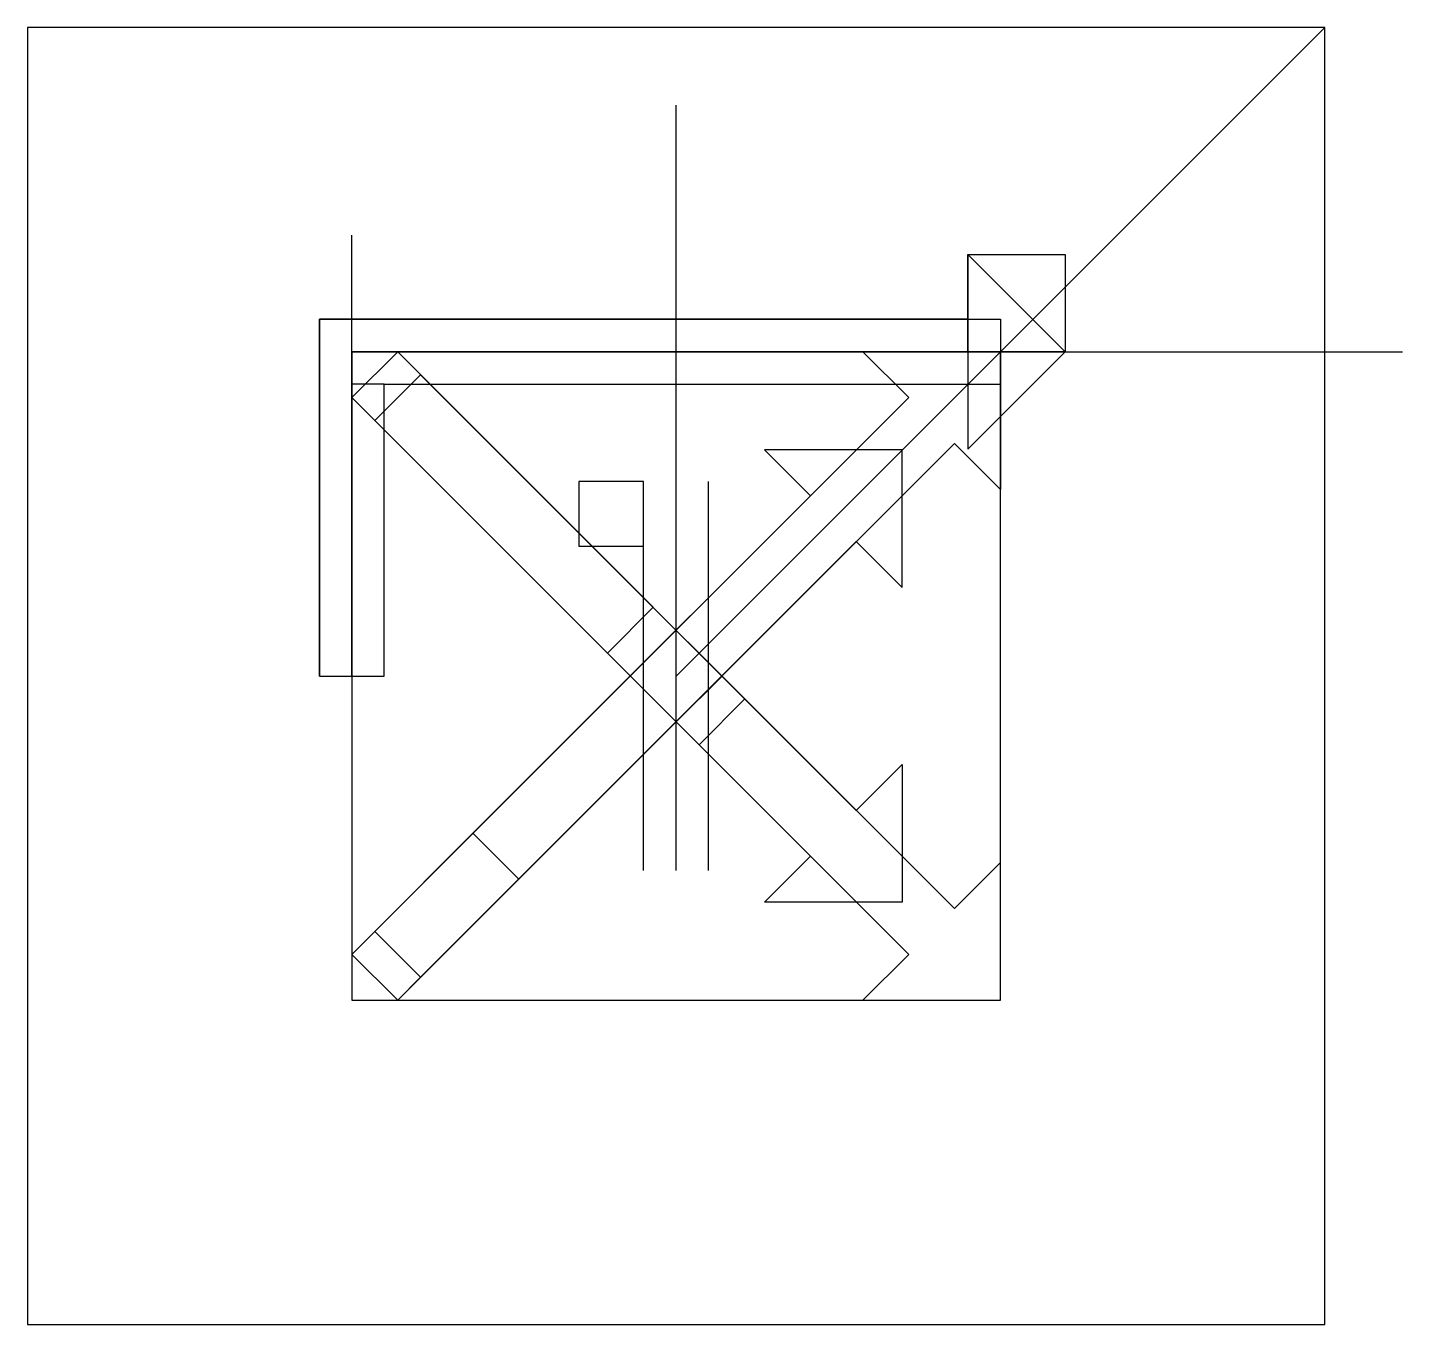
# Model space of a CAD drawing. Extents: x 0 to 1060, y 0 to 1000.
import ezdxf

# ---------------------------------------------------------------- set-up
doc = ezdxf.new("R2010")
doc.units = 0
doc.layers.get('0').update_dxf_attribs({"linetype": 'CONTINUOUS'})
doc.layers.add('MAIN', color=7, linetype='CONTINUOUS')

msp = doc.modelspace()

# ---------------------------------------------------------------- linework, layer by layer
for p, q in [((500, 500), (1000, 1000)), ((500, 500), (500, 940)), ((475, 350), (475, 650)), ((500, 350), (500, 650)), ((525, 350), (525, 650)), ((482.3, 553), (447, 517.7)), ((500, 464.6), (535.4, 500)), ((517.7, 447), (553, 482.3)), ((343.4, 378.8), (267.7, 303)), ((378.8, 343.4), (303, 267.7)), ((267.7, 303), (250, 285.4)), ((303, 267.7), (285.4, 250))]:
    msp.add_line(p, q)
for points in [[(250, 725), (250, 840)], [(725, 775), (225, 775), (225, 500), (275, 500), (275, 725), (725, 725), (725, 675), (800, 750), (725, 825), (725, 775)], [(725, 775), (725, 825), (800, 750)], [(225, 500), (225, 775), (750, 775)], [(725, 775), (725, 725)], [(750, 775), (750, 725)], [(250, 500), (250, 750), (750, 750)], [(487.5, 750), (699, 750)], [(725, 725), (725, 675), (800, 750)], [(725, 750), (1060, 750)], [(303, 732.3), (267.7, 697), (679.3, 285.4), (643.9, 250), (750, 250), (750, 356.1), (714.6, 320.7), (303, 732.3)], [(275, 725), (250, 725)], [(275, 500), (275, 725), (750, 725)]]:
    msp.add_lwpolyline(points)
for points in [[(800, 750), (725, 750), (725, 825), (800, 825)], [(250, 250), (750, 250), (750, 750), (250, 750)], [(378.8, 343.4), (714.6, 679.3), (750, 643.9), (750, 750), (643.9, 750), (679.3, 714.6), (343.4, 378.8)], [(303, 732.3), (638.9, 396.4), (674.3, 431.8), (674.3, 325.7), (568.2, 325.7), (603.6, 361.1), (267.7, 697)], [(303, 267.7), (638.9, 603.6), (674.3, 568.2), (674.3, 674.3), (568.2, 674.3), (603.6, 638.9), (267.7, 303)], [(475, 650), (425, 650), (425, 600), (475, 600)]]:
    msp.add_lwpolyline(points, close=True)
at = {"layer": 'MAIN'}
msp.add_lwpolyline([(0, 0), (1000, 0), (1000, 1000), (0, 1000)], close=True, dxfattribs=at)
for points in [[(285.4, 250), (250, 285.4), (679.3, 714.6), (643.9, 750), (750, 750), (750, 643.9), (714.6, 679.3), (285.4, 250)], [(285.4, 750), (250, 714.6), (447, 517.7), (482.3, 553), (285.4, 750)], [(553, 482.3), (517.7, 447), (679.3, 285.4), (643.9, 250), (750, 250), (750, 356.1), (714.6, 320.7), (553, 482.3)]]:
    msp.add_lwpolyline(points, dxfattribs=at)

doc.saveas('drawing.dxf')
